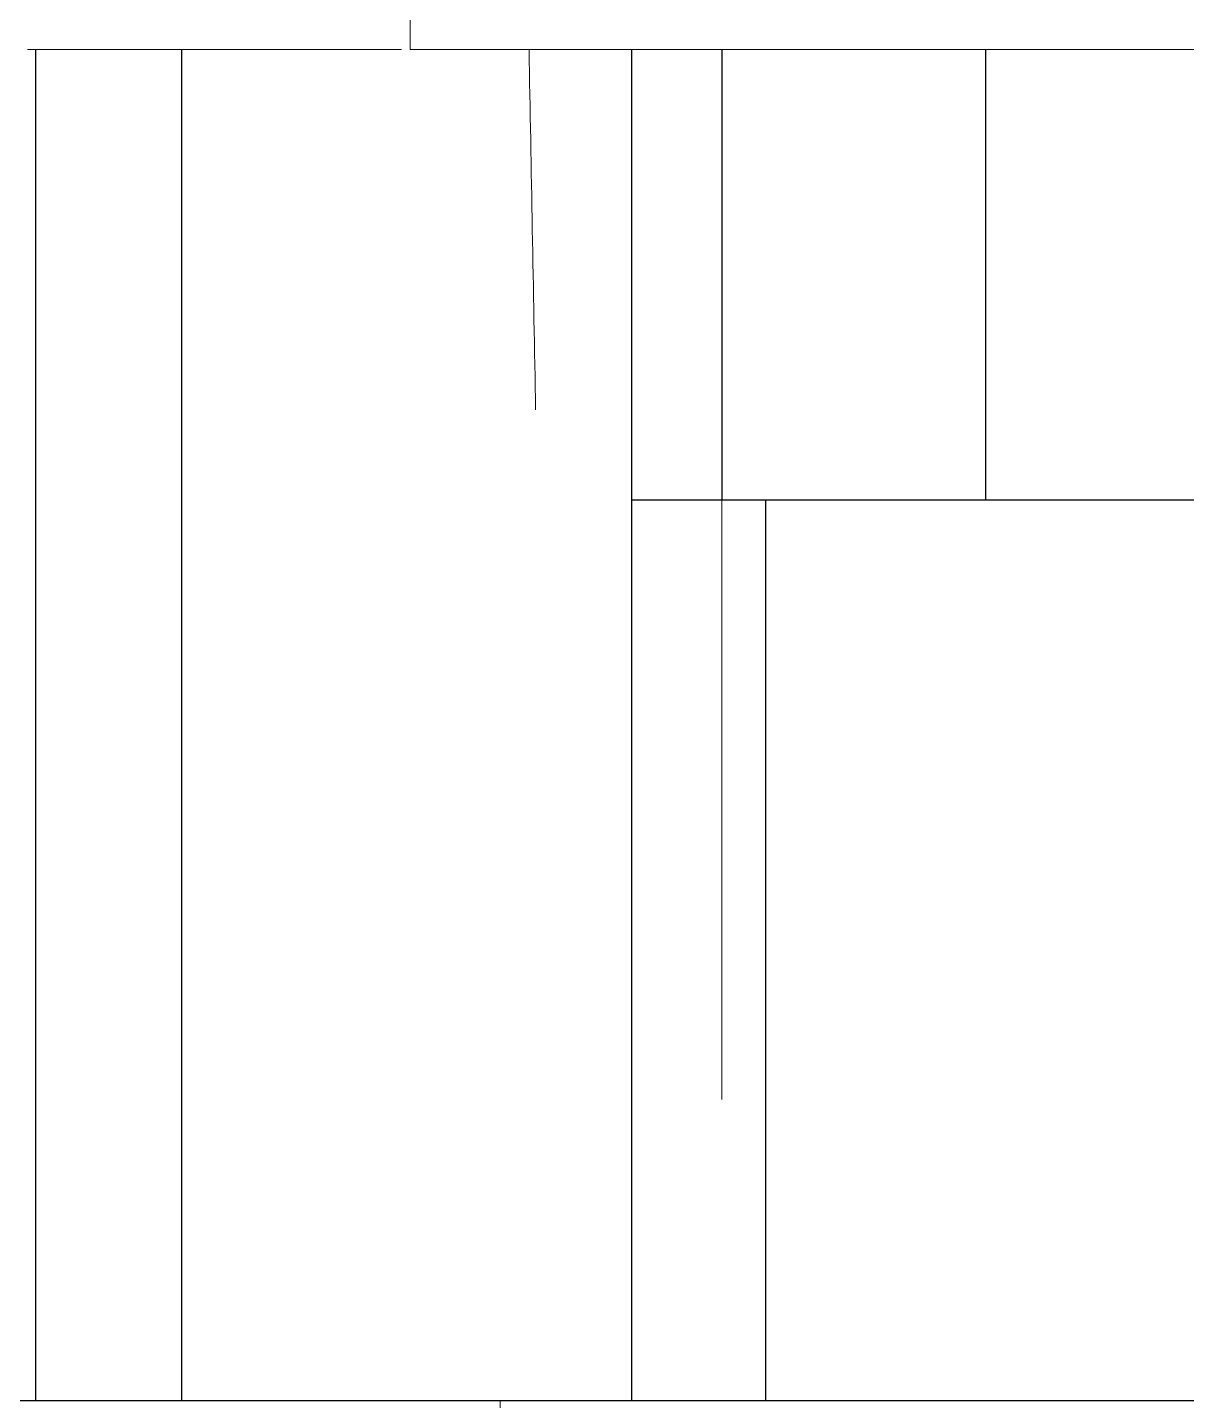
# Model space of a CAD drawing. Extents: x 8168 to 8762, y -18192 to -17772.
# Drawn here: x 8531.78 to 8544.65, y -18099.44 to -18084.2 of the extents above; entities that cross this region are included whole.
import ezdxf

# ---------------------------------------------------------------- set-up
doc = ezdxf.new("R2010")
doc.units = 0
doc.header["$MEASUREMENT"] = 0
for name, pattern in [('CENTER', [47.5, 22, -8.5, 8.5, -8.5]), ('CENTER2', [28.575, 19.05, -3.175, 3.175, -3.175]), ('HIDDEN2', [4.7625, 3.175, -1.5875])]:
    doc.linetypes.add(name, pattern=pattern)
doc.layers.get('0').update_dxf_attribs({"linetype": 'CONTINUOUS'})
doc.layers.add('1', color=4, linetype='HIDDEN2')
doc.layers.add('CENTER', color=1, linetype='CENTER2')

msp = doc.modelspace()

# ---------------------------------------------------------------- linework, layer by layer
at = {"color": 7, "linetype": 'Continuous'}
for p, q in [((8531.873, -18099.441, 0), (8531.873, -18084.441, 0)), ((8533.493, -18099.441, 0), (8533.493, -18084.441, 0)), ((8538.493, -18099.441, 0), (8538.493, -18084.441, 0)), ((8539.493, -18084.441, 0), (8539.493, -18089.441, 0)), ((8542.424, -18089.441, 0), (8542.424, -18084.441, 0)), ((8538.493, -18089.441, 0), (8556.243, -18089.441, 0)), ((8539.982, -18099.441, 0), (8539.982, -18089.441, 0)), ((8504.993, -18099.441, 0), (8551.993, -18099.441, 0))]:
    msp.add_line(p, q, dxfattribs=at)
at = {"layer": '1', "color": 1, "linetype": 'CENTER', "lineweight": 13}
msp.add_line((8539.493, -18057.099, 0), (8539.493, -18129.941, 0), dxfattribs=at)
at = {"layer": '1', "color": 7, "linetype": 'Continuous', "lineweight": 18}
for p, q in [((8536.03, -18084.441, 0), (8536.03, -18082.441, 0)), ((8531.78, -18084.441, 0), (8533.366, -18084.441, 0)), ((8533.366, -18084.441, 0), (8534.434, -18084.441, 0)), ((8534.434, -18084.441, 0), (8535.936, -18084.441, 0)), ((8537.351, -18084.441, 0), (8556.243, -18084.441, 0)), ((8537.03, -18099.441, 0), (8537.03, -18099.587, 0))]:
    msp.add_line(p, q, dxfattribs=at)
msp.add_open_spline([(8536.03, -18084.441, 0), (8536.03, -18084.441, 0), (8536.04, -18084.441, 0), (8536.063, -18084.441, 0), (8536.068, -18084.441, 0), (8536.08, -18084.441, 0), (8536.086, -18084.441, 0), (8536.107, -18084.441, 0), (8536.139, -18084.441, 0), (8536.179, -18084.441, 0), (8536.212, -18084.441, 0), (8536.223, -18084.441, 0), (8536.247, -18084.441, 0), (8536.26, -18084.441, 0), (8536.324, -18084.441, 0), (8536.382, -18084.441, 0), (8536.463, -18084.441, 0), (8536.479, -18084.441, 0), (8536.513, -18084.441, 0), (8536.53, -18084.441, 0), (8536.582, -18084.441, 0), (8536.653, -18084.441, 0), (8536.728, -18084.441, 0), (8536.785, -18084.441, 0), (8536.804, -18084.441, 0), (8536.843, -18084.441, 0), (8536.863, -18084.441, 0), (8536.96, -18084.441, 0), (8537.039, -18084.441, 0), (8537.138, -18084.441, 0), (8537.158, -18084.441, 0), (8537.197, -18084.441, 0), (8537.217, -18084.441, 0), (8537.275, -18084.441, 0), (8537.313, -18084.441, 0), (8537.351, -18084.441, 0)], degree=3, knots=[0, 0, 0, 0, 0.125, 0.125, 0.15625, 0.15625, 0.1875, 0.1875, 0.25, 0.3125, 0.3125, 0.34375, 0.34375, 0.375, 0.375, 0.5, 0.5, 0.53125, 0.53125, 0.5625, 0.5625, 0.625, 0.6875, 0.6875, 0.71875, 0.71875, 0.75, 0.75, 0.875, 0.875, 0.90625, 0.90625, 0.9375, 0.9375, 1, 1, 1, 1], dxfattribs=at)
at = {"layer": '1', "color": 1, "linetype": 'Continuous', "lineweight": 13}
msp.add_open_spline([(8537.351, -18084.441, 0), (8537.363, -18085.107, 0), (8537.375, -18085.773, 0), (8537.4, -18087.107, 0), (8537.412, -18087.774, 0), (8537.424, -18088.441, 0)], degree=3, knots=[0, 0, 0, 0, 0.499764, 0.499764, 1, 1, 1, 1], dxfattribs=at)
at = {"layer": 'CENTER', "color": 1, "linetype": 'CENTER2', "ltscale": 0.5}
msp.add_spline([(8578.756, -18108.655), (8573.95, -18092.089), (8561.97, -18088.915), (8549.359, -18133.247), (8535.665, -18135.018), (8528.433, -18107.996), (8528.493, -18097.441, 0)], degree=3, dxfattribs=at)

doc.saveas('drawing.dxf')
